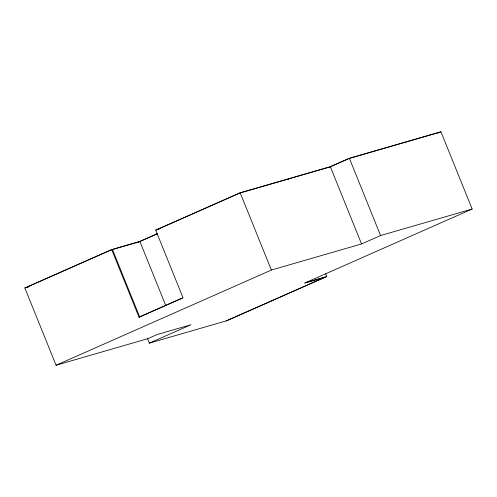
<?xml version="1.0" encoding="UTF-8"?>
<svg xmlns="http://www.w3.org/2000/svg" width="497" height="497" viewBox="0 0 497 497"><rect width="100%" height="100%" fill="white"/><g stroke="black" fill="none" stroke-linecap="round" stroke-linejoin="round"><path stroke-width="0.75" d="M147.311 338.134L149.336 343.147L190.972 324.74L157.158 334.524L147.64 338.73L56.068 365.239L24.85 287.968L111.688 249.581L139.862 241.424L157.611 233.578M111.688 249.581L139.005 317.192L183.02 297.728L155.704 230.117L240.163 192.78L330.325 166.681L349.36 158.27L440.932 131.761L472.15 209.032L304.425 283.184L324.852 277.27L226.116 320.919M27.453 286.924L111.204 249.898L138.675 241.946L136.545 242.89M138.098 242.312L157.114 233.907M286.881 179.759L288.987 178.827L239.678 193.103L157.599 229.39L159.817 228.744M329.157 167.303L348.875 158.586L383.386 148.597M438.093 133.016L440.932 131.761M139.005 317.192L182.306 298.157M56.068 365.239L271.381 270.051L361.543 243.952L380.578 235.535L472.15 209.032M325.628 273.779L326.746 276.543L226.818 320.714L149.336 343.147M384.094 148.398L438.292 132.705M289.689 178.628L329.138 167.209M155.704 230.117L157.891 229.484M27.484 287.024L29.714 286.378M24.85 287.968L28.571 286.893M305.612 282.656L326.746 276.543M349.36 158.27L380.578 235.535M330.325 166.681L361.543 243.952M240.163 192.78L271.381 270.051M139.862 241.424L165.607 305.139M112.39 249.376L139.707 316.987"/></g></svg>
